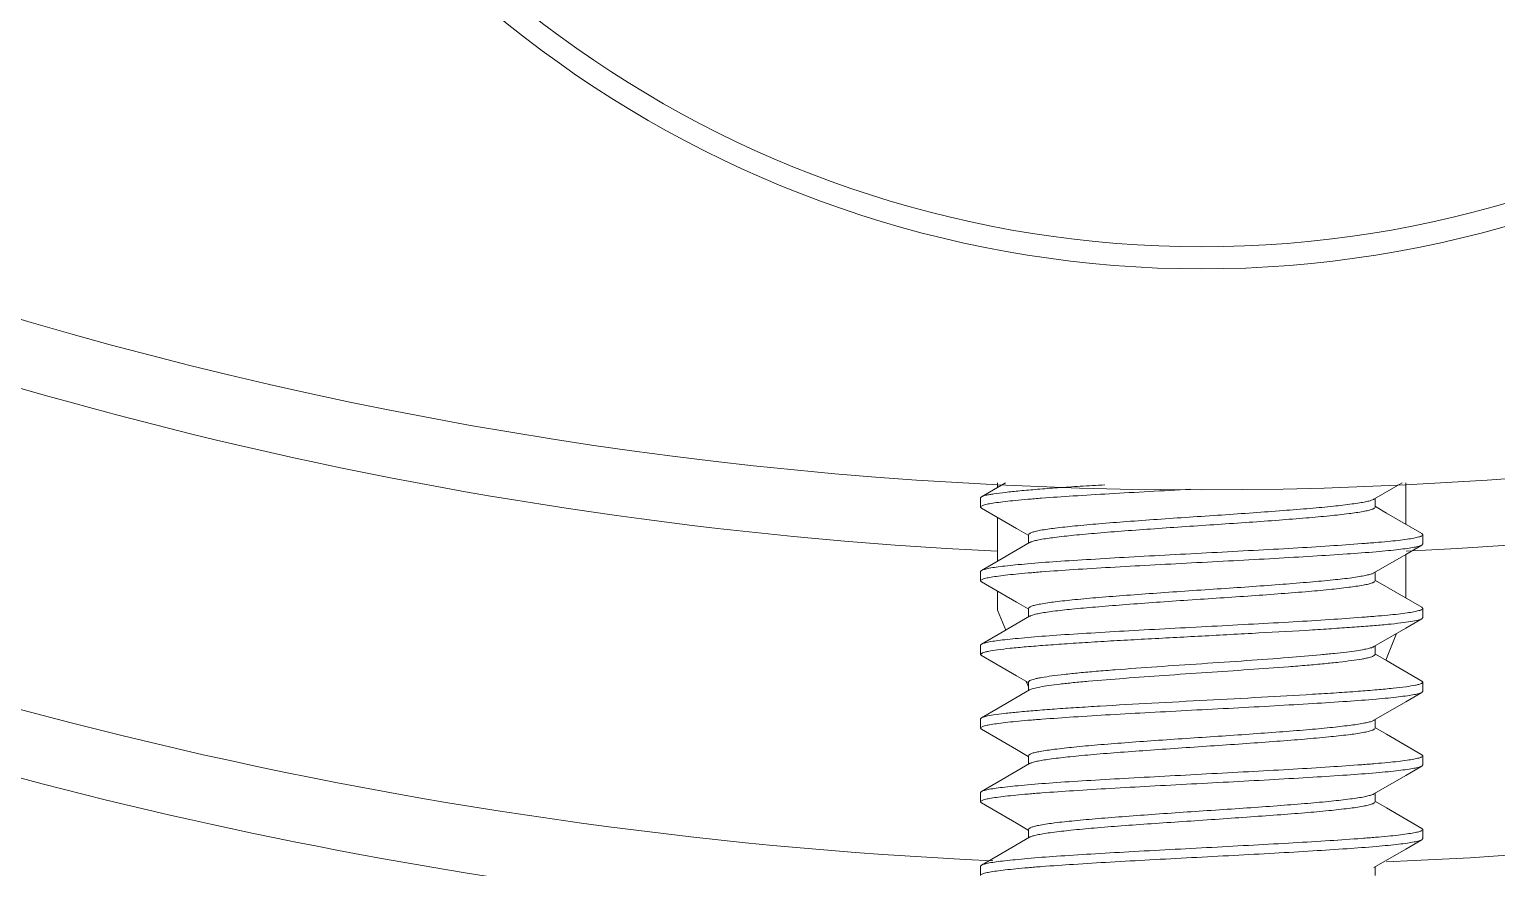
# Model space of a CAD drawing. Header units: millimetres. Extents: x 206 to 1899, y -454 to 296.
# Drawn here: x 633.944 to 635.188, y 51.617 to 52.328 of the extents above; entities that cross this region are included whole.
import ezdxf

# ---------------------------------------------------------------- set-up
doc = ezdxf.new("R2010")
doc.units = ezdxf.units.MM
doc.layers.add('细实线', color=7, linetype='Continuous', lineweight=15)

msp = doc.modelspace()

# ---------------------------------------------------------------- linework, layer by layer
at = {"layer": '细实线', "linetype": 'Continuous', "lineweight": 9}
for p, q in [((634.7516, 51.9318), (634.7508, 51.9309)), ((634.7719, 51.9436), (634.7516, 51.9318)), ((634.7652, 51.9397), (634.7652, 51.9436)), ((635.0842, 51.9298), (635.1081, 51.9436)), ((635.1114, 51.9436), (635.1114, 51.9085)), ((634.7508, 51.9309), (634.7508, 51.9231)), ((634.7516, 51.9222), (634.7508, 51.9231)), ((635.0852, 51.9231), (635.0852, 51.9303)), ((634.7652, 51.8772), (634.7652, 51.9143)), ((634.7914, 51.8997), (634.7914, 51.8924)), ((635.125, 51.9006), (635.1258, 51.8997)), ((635.1258, 51.8997), (635.1258, 51.8919)), ((635.1114, 51.8831), (635.1114, 51.846)), ((635.125, 51.8909), (635.1258, 51.8919)), ((634.7516, 51.8693), (634.7508, 51.8684)), ((634.7508, 51.8684), (634.7508, 51.8606)), ((634.7516, 51.8597), (634.7508, 51.8606)), ((635.0842, 51.8673), (635.0837, 51.867)), ((635.0852, 51.8606), (635.0852, 51.8678)), ((634.7652, 51.8358), (634.7652, 51.8518)), ((634.7721, 51.8187), (634.7652, 51.8358)), ((634.7914, 51.8372), (634.7914, 51.8299)), ((635.125, 51.8381), (635.1258, 51.8372)), ((635.1258, 51.8372), (635.1258, 51.8294)), ((635.125, 51.8284), (635.1258, 51.8294)), ((635.1034, 51.8159), (635.0944, 51.7934)), ((634.7516, 51.8068), (634.7508, 51.8059)), ((634.7508, 51.8059), (634.7508, 51.7981)), ((634.7516, 51.7972), (634.7508, 51.7981)), ((635.0852, 51.7981), (635.0852, 51.8053)), ((634.7914, 51.7706), (634.7896, 51.7752)), ((634.7914, 51.7747), (634.7914, 51.7674)), ((635.125, 51.7756), (635.1258, 51.7747)), ((635.1258, 51.7747), (635.1258, 51.7669)), ((635.125, 51.7659), (635.1258, 51.7669)), ((634.7516, 51.7443), (634.7508, 51.7434)), ((634.7508, 51.7434), (634.7508, 51.7356)), ((634.7516, 51.7347), (634.7508, 51.7356)), ((635.0852, 51.7356), (635.0852, 51.7428)), ((634.7914, 51.7122), (634.7914, 51.7049)), ((635.125, 51.7131), (635.1258, 51.7122)), ((635.1258, 51.7122), (635.1258, 51.7044)), ((635.125, 51.7034), (635.1258, 51.7044)), ((634.7516, 51.6818), (634.7508, 51.6809)), ((634.7508, 51.6809), (634.7508, 51.6731)), ((634.7516, 51.6722), (634.7508, 51.6731)), ((635.0852, 51.6731), (635.0852, 51.6803)), ((634.7914, 51.6497), (634.7914, 51.6424)), ((635.125, 51.6506), (635.1258, 51.6497)), ((635.1258, 51.6497), (635.1258, 51.6419)), ((635.125, 51.6409), (635.1258, 51.6419)), ((634.7516, 51.6193), (634.7508, 51.6184)), ((634.7508, 51.6184), (634.7508, 51.6106)), ((635.0852, 51.6106), (635.0852, 51.6178))]:
    msp.add_line(p, q, dxfattribs=at)
for points in [[(634.7516, 51.9222), (634.7814, 51.9049), (634.7911, 51.8992)], [(635.125, 51.9006), (635.0949, 51.9181), (635.0855, 51.9235)], [(634.7924, 51.893), (634.7656, 51.8775), (634.7516, 51.8693)], [(635.0842, 51.8673), (635.1113, 51.883), (635.125, 51.8909)], [(634.7516, 51.8597), (634.7814, 51.8424), (634.7911, 51.8367)], [(635.125, 51.8381), (635.0949, 51.8556), (635.0855, 51.861)], [(634.7924, 51.8305), (634.7656, 51.815), (634.7516, 51.8068)], [(635.0842, 51.8048), (635.1113, 51.8205), (635.125, 51.8284)], [(634.7516, 51.7972), (634.7814, 51.7799), (634.7911, 51.7742)], [(635.125, 51.7756), (635.0949, 51.7931), (635.0855, 51.7985)], [(634.7924, 51.768), (634.7656, 51.7525), (634.7516, 51.7443)], [(635.0842, 51.7423), (635.1113, 51.758), (635.125, 51.7659)], [(634.7516, 51.7347), (634.7814, 51.7174), (634.7911, 51.7117)], [(635.125, 51.7131), (635.0949, 51.7306), (635.0855, 51.736)], [(634.7924, 51.7055), (634.7656, 51.69), (634.7516, 51.6818)], [(635.0842, 51.6798), (635.1113, 51.6955), (635.125, 51.7034)], [(634.7516, 51.6722), (634.7814, 51.6549), (634.7911, 51.6492)], [(635.125, 51.6506), (635.0949, 51.6681), (635.0855, 51.6735)], [(634.7924, 51.643), (634.7656, 51.6275), (634.7516, 51.6193)], [(635.0842, 51.6173), (635.1113, 51.633), (635.125, 51.6409)]]:
    msp.add_lwpolyline(points, dxfattribs=at)
for centre, radius, start, end in [((634.9383, 53.0627), 0.9375, 127.9535, 52.0465), ((634.9383, 53.0627), 0.9187, 129.182, 50.818), ((634.9383, 55.4725), 3.5347, 233.5586, 306.4414), ((634.9383, 55.4725), 3.591, 245.1795, 267.2327), ((634.9383, 55.4725), 3.591, 272.7673, 294.8205), ((634.9383, 55.4725), 3.8535, 245.1795, 267.3657), ((634.9383, 55.4725), 3.8535, 272.3278, 294.8205), ((634.9383, 55.4725), 3.9097, 245.1795, 262.4564), ((635.0798, 51.8753), 0.00914, 294.4666, 295.2381), ((634.9383, 55.4725), 4.1262, 245.1795, 262.4564)]:
    msp.add_arc(centre, radius, start, end, dxfattribs=at)
for points, knots in [([(634.7508, 51.9231), (634.7508, 51.9235), (634.7517, 51.9241), (634.7528, 51.9246), (634.7551, 51.9253), (634.7589, 51.9261), (634.7647, 51.927), (634.7721, 51.9279), (634.7809, 51.9288), (634.7912, 51.9298), (634.8075, 51.9311), (634.8306, 51.9327), (634.861, 51.9345), (634.8942, 51.9364), (634.9171, 51.9376), (634.9288, 51.9382)], [0, 0, 0, 0, 0.007077, 0.013528, 0.022164, 0.046136, 0.078996, 0.120537, 0.170408, 0.228191, 0.293367, 0.443542, 0.615582, 0.803315, 1, 1, 1, 1]), ([(634.8561, 51.942), (634.8492, 51.9416), (634.8358, 51.9408), (634.8167, 51.9396), (634.7997, 51.9383), (634.7849, 51.937), (634.7726, 51.9358), (634.764, 51.9347), (634.7585, 51.9338), (634.7555, 51.9332), (634.7533, 51.9326), (634.7521, 51.9321), (634.7516, 51.9318)], [0, 0, 0, 0, 0.198726, 0.381407, 0.545079, 0.687089, 0.805139, 0.897387, 0.933387, 0.962495, 0.984661, 1, 1, 1, 1]), ([(635.0837, 51.9295), (635.0828, 51.9291), (635.0806, 51.9284), (635.0768, 51.9275), (635.0717, 51.9266), (635.0626, 51.9253), (635.0487, 51.9237), (635.0292, 51.9219), (635.0065, 51.9201), (634.9814, 51.9182), (634.9549, 51.9164), (634.9277, 51.9146), (634.901, 51.9128), (634.8755, 51.9109), (634.8522, 51.9091), (634.8319, 51.9073), (634.8154, 51.9055), (634.8042, 51.904), (634.7975, 51.9026), (634.7946, 51.9018), (634.7929, 51.9011), (634.792, 51.9006), (634.7914, 51.9), (634.7914, 51.8997)], [0, 0, 0, 0, 0.009478, 0.023025, 0.040617, 0.062127, 0.116204, 0.183454, 0.261567, 0.347841, 0.439278, 0.532699, 0.624854, 0.712536, 0.792698, 0.862564, 0.919729, 0.962265, 0.977611, 0.988888, 0.993008, 0.996157, 1, 1, 1, 1]), ([(635.0852, 51.9231), (635.0852, 51.9227), (635.0846, 51.9222), (635.0837, 51.9217), (635.0821, 51.921), (635.0792, 51.9202), (635.0727, 51.9189), (635.0618, 51.9173), (635.0457, 51.9156), (635.0259, 51.9138), (635.0031, 51.912), (634.9781, 51.9102), (634.9517, 51.9084), (634.9249, 51.9066), (634.8986, 51.9048), (634.8736, 51.903), (634.8508, 51.9012), (634.831, 51.8994), (634.8148, 51.8976), (634.8039, 51.8961), (634.7974, 51.8948), (634.7949, 51.8941), (634.7939, 51.8937)], [0, 0, 0, 0, 0.003787, 0.006877, 0.010915, 0.021947, 0.036961, 0.078585, 0.134573, 0.203087, 0.281832, 0.368149, 0.459119, 0.551661, 0.642637, 0.728966, 0.807726, 0.876259, 0.93227, 0.973923, 0.988951, 1, 1, 1, 1]), ([(635.1258, 51.8997), (635.1258, 51.8992), (635.125, 51.8987), (635.1238, 51.8982), (635.1215, 51.8975), (635.1177, 51.8967), (635.1118, 51.8958), (635.1044, 51.8948), (635.0955, 51.8939), (635.0852, 51.893), (635.0688, 51.8917), (635.0456, 51.8901), (635.015, 51.8882), (634.9817, 51.8864), (634.9468, 51.8845), (634.9116, 51.8826), (634.8773, 51.8808), (634.8453, 51.8789), (634.8166, 51.8771), (634.7953, 51.8755), (634.7807, 51.8741), (634.7719, 51.8732), (634.7645, 51.8723), (634.7587, 51.8714), (634.7546, 51.8705), (634.7524, 51.8698), (634.7516, 51.8693)], [0, 0, 0, 0, 0.003386, 0.006477, 0.010615, 0.022105, 0.037855, 0.057765, 0.081665, 0.109352, 0.140577, 0.212504, 0.29487, 0.384703, 0.478754, 0.573624, 0.665895, 0.752235, 0.829527, 0.894987, 0.922532, 0.946279, 0.96603, 0.981617, 0.992942, 1, 1, 1, 1]), ([(634.7508, 51.8606), (634.7508, 51.861), (634.7517, 51.8616), (634.7528, 51.8621), (634.7551, 51.8628), (634.7589, 51.8636), (634.7648, 51.8645), (634.7722, 51.8654), (634.7811, 51.8664), (634.7915, 51.8673), (634.8078, 51.8686), (634.831, 51.8702), (634.8616, 51.8721), (634.8949, 51.8739), (634.9298, 51.8758), (634.965, 51.8776), (634.9993, 51.8795), (635.0313, 51.8814), (635.06, 51.8832), (635.0813, 51.8848), (635.0959, 51.8861), (635.1047, 51.8871), (635.1121, 51.888), (635.1179, 51.8889), (635.122, 51.8898), (635.1243, 51.8905), (635.125, 51.8909)], [0, 0, 0, 0, 0.003386, 0.006477, 0.010615, 0.022105, 0.037854, 0.057764, 0.081664, 0.10935, 0.140574, 0.212501, 0.294867, 0.3847, 0.478751, 0.573621, 0.665893, 0.752235, 0.829526, 0.894987, 0.922531, 0.946279, 0.96603, 0.981617, 0.992942, 1, 1, 1, 1]), ([(634.7939, 51.8937), (634.7938, 51.8936), (634.7932, 51.8934), (634.7927, 51.8932), (634.7924, 51.893)], [0, 0, 0, 0, 0.285293, 1, 1, 1, 1]), ([(635.0836, 51.8669), (635.0827, 51.8665), (635.0805, 51.8659), (635.0766, 51.865), (635.0715, 51.8641), (635.0624, 51.8627), (635.0484, 51.8612), (635.0289, 51.8594), (635.0062, 51.8575), (634.9811, 51.8557), (634.9546, 51.8539), (634.9275, 51.8521), (634.9007, 51.8502), (634.8753, 51.8484), (634.8521, 51.8466), (634.8319, 51.8448), (634.8153, 51.843), (634.8042, 51.8415), (634.7975, 51.8401), (634.7946, 51.8393), (634.7929, 51.8386), (634.792, 51.8381), (634.7914, 51.8375), (634.7914, 51.8372)], [0, 0, 0, 0, 0.009619, 0.023299, 0.041011, 0.062631, 0.116882, 0.184248, 0.262419, 0.348698, 0.440095, 0.533437, 0.625485, 0.713044, 0.793079, 0.862823, 0.919883, 0.962336, 0.977651, 0.988906, 0.99302, 0.996163, 1, 1, 1, 1]), ([(635.0852, 51.8606), (635.0852, 51.8602), (635.0846, 51.8597), (635.0837, 51.8592), (635.082, 51.8585), (635.0792, 51.8577), (635.0726, 51.8564), (635.0615, 51.8548), (635.0452, 51.853), (635.0252, 51.8512), (635.0021, 51.8494), (634.9769, 51.8476), (634.9504, 51.8458), (634.9234, 51.844), (634.897, 51.8422), (634.8719, 51.8403), (634.8492, 51.8385), (634.8295, 51.8367), (634.8154, 51.8352), (634.8061, 51.8339), (634.8008, 51.833), (634.7967, 51.8321), (634.7944, 51.8314), (634.7934, 51.831)], [0, 0, 0, 0, 0.003813, 0.006929, 0.011007, 0.022154, 0.037322, 0.079373, 0.135912, 0.20506, 0.284469, 0.371426, 0.462952, 0.555907, 0.647102, 0.733406, 0.811865, 0.879797, 0.934903, 0.957054, 0.97536, 0.989692, 1, 1, 1, 1]), ([(635.1258, 51.8372), (635.1258, 51.8367), (635.125, 51.8362), (635.1238, 51.8357), (635.1215, 51.835), (635.1177, 51.8342), (635.1118, 51.8333), (635.1044, 51.8323), (635.0955, 51.8314), (635.0852, 51.8305), (635.0688, 51.8292), (635.0456, 51.8276), (635.015, 51.8257), (634.9817, 51.8239), (634.9468, 51.822), (634.9116, 51.8201), (634.8773, 51.8183), (634.8453, 51.8164), (634.8166, 51.8146), (634.7953, 51.813), (634.7807, 51.8116), (634.7719, 51.8107), (634.7645, 51.8098), (634.7587, 51.8089), (634.7546, 51.808), (634.7524, 51.8073), (634.7516, 51.8068)], [0, 0, 0, 0, 0.003386, 0.006477, 0.010615, 0.022103, 0.037851, 0.057757, 0.081653, 0.109338, 0.140561, 0.212484, 0.294845, 0.384671, 0.478716, 0.573589, 0.665868, 0.752216, 0.829512, 0.894975, 0.922521, 0.946273, 0.966027, 0.981615, 0.992942, 1, 1, 1, 1]), ([(634.7934, 51.831), (634.7933, 51.831), (634.793, 51.8308), (634.7926, 51.8307), (634.7924, 51.8305)], [0, 0, 0, 0, 0.276834, 1, 1, 1, 1]), ([(635.0321, 51.8189), (635.0383, 51.8193), (635.0502, 51.8201), (635.0672, 51.8213), (635.0824, 51.8224), (635.0955, 51.8236), (635.1064, 51.8247), (635.1148, 51.8259), (635.1204, 51.8269), (635.1235, 51.8278), (635.1246, 51.8282), (635.125, 51.8284)], [0, 0, 0, 0, 0.199908, 0.382836, 0.546037, 0.687301, 0.804651, 0.896495, 0.961703, 0.984177, 1, 1, 1, 1]), ([(634.7508, 51.7981), (634.7508, 51.7984), (634.7512, 51.7988), (634.7518, 51.7991), (634.7528, 51.7996), (634.7546, 51.8002), (634.7589, 51.8011), (634.766, 51.8022), (634.7768, 51.8035), (634.7904, 51.8047), (634.8065, 51.806), (634.8248, 51.8073), (634.8451, 51.8086), (634.867, 51.8099), (634.8982, 51.8116), (634.9383, 51.8137), (634.9857, 51.8163), (635.017, 51.818), (635.0321, 51.8189)], [0, 0, 0, 0, 0.002706, 0.004821, 0.007556, 0.014992, 0.025117, 0.053387, 0.092046, 0.140478, 0.197878, 0.263282, 0.33558, 0.413542, 0.495842, 0.667788, 0.839727, 1, 1, 1, 1]), ([(635.0118, 51.7955), (635, 51.7946), (634.9755, 51.7928), (634.9383, 51.7903), (634.9011, 51.7878), (634.8713, 51.7856), (634.8494, 51.7839), (634.835, 51.7826), (634.8224, 51.7813), (634.8118, 51.78), (634.8043, 51.7789), (634.7994, 51.778), (634.7966, 51.7773), (634.7944, 51.7767), (634.7928, 51.7761), (634.7918, 51.7755), (634.7914, 51.7749), (634.7914, 51.7747)], [0, 0, 0, 0, 0.159997, 0.331612, 0.503242, 0.663229, 0.735419, 0.800747, 0.858103, 0.906538, 0.945259, 0.960788, 0.97369, 0.983949, 0.991589, 0.996744, 1, 1, 1, 1]), ([(635.0842, 51.8048), (635.0838, 51.8045), (635.0828, 51.8041), (635.0802, 51.8033), (635.0757, 51.8023), (635.069, 51.8012), (635.0605, 51.8), (635.0503, 51.7989), (635.0339, 51.7973), (635.0209, 51.7962), (635.0118, 51.7955)], [0, 0, 0, 0, 0.018698, 0.043625, 0.112434, 0.206236, 0.323974, 0.46417, 0.625054, 1, 1, 1, 1]), ([(635.0852, 51.7981), (635.0852, 51.7979), (635.0848, 51.7973), (635.0838, 51.7967), (635.0822, 51.7961), (635.08, 51.7954), (635.0772, 51.7948), (635.0723, 51.7939), (635.0648, 51.7928), (635.0542, 51.7915), (635.0416, 51.7902), (635.0272, 51.7889), (635.0171, 51.7881), (635.0118, 51.7877)], [0, 0, 0, 0, 0.009672, 0.024982, 0.047655, 0.078123, 0.116439, 0.162544, 0.27754, 0.42133, 0.591636, 0.785739, 1, 1, 1, 1]), ([(635.0118, 51.7877), (635.0006, 51.7868), (634.9776, 51.7852), (634.9425, 51.7828), (634.9072, 51.7804), (634.8737, 51.778), (634.848, 51.776), (634.8299, 51.7743), (634.8186, 51.773), (634.8092, 51.7718), (634.8017, 51.7707), (634.7968, 51.7696), (634.7939, 51.7687), (634.7928, 51.7683), (634.7924, 51.768)], [0, 0, 0, 0, 0.151742, 0.314495, 0.47844, 0.633639, 0.770719, 0.829826, 0.88143, 0.924762, 0.959211, 0.984326, 0.993331, 1, 1, 1, 1]), ([(635.1258, 51.7747), (635.1258, 51.7744), (635.1255, 51.774), (635.1249, 51.7737), (635.1238, 51.7732), (635.122, 51.7726), (635.1178, 51.7717), (635.1106, 51.7706), (635.0998, 51.7693), (635.0862, 51.7681), (635.0701, 51.7668), (635.0518, 51.7655), (635.0389, 51.7647), (635.0321, 51.7643)], [0, 0, 0, 0, 0.008063, 0.014366, 0.022515, 0.044677, 0.074848, 0.159093, 0.274288, 0.418618, 0.589649, 0.78459, 1, 1, 1, 1]), ([(634.7508, 51.7356), (634.7508, 51.736), (634.7517, 51.7366), (634.7528, 51.7371), (634.7551, 51.7378), (634.7589, 51.7386), (634.7648, 51.7395), (634.7722, 51.7404), (634.7811, 51.7414), (634.7914, 51.7423), (634.8078, 51.7436), (634.831, 51.7452), (634.8616, 51.7471), (634.8949, 51.7489), (634.9298, 51.7508), (634.965, 51.7526), (634.9993, 51.7545), (635.0313, 51.7564), (635.06, 51.7582), (635.0813, 51.7598), (635.0959, 51.7611), (635.1047, 51.7621), (635.1121, 51.763), (635.1179, 51.7639), (635.122, 51.7648), (635.1243, 51.7655), (635.125, 51.7659)], [0, 0, 0, 0, 0.003386, 0.006477, 0.010615, 0.022103, 0.037851, 0.057758, 0.081654, 0.109339, 0.140561, 0.212485, 0.294847, 0.384675, 0.47872, 0.573593, 0.665872, 0.75222, 0.829515, 0.894977, 0.922523, 0.946274, 0.966027, 0.981616, 0.992942, 1, 1, 1, 1]), ([(635.0321, 51.7643), (635.0177, 51.7634), (634.9879, 51.7617), (634.9425, 51.7593), (634.8969, 51.7569), (634.86, 51.7548), (634.8325, 51.7531), (634.8142, 51.7519), (634.7978, 51.7506), (634.7836, 51.7494), (634.7718, 51.7482), (634.7626, 51.747), (634.7566, 51.746), (634.7532, 51.7451), (634.752, 51.7446), (634.7516, 51.7443)], [0, 0, 0, 0, 0.153599, 0.318375, 0.484109, 0.64049, 0.712098, 0.777805, 0.836594, 0.887556, 0.929906, 0.963015, 0.986425, 0.994429, 1, 1, 1, 1]), ([(635.0828, 51.7416), (635.0818, 51.7412), (635.0794, 51.7406), (635.073, 51.7392), (635.0621, 51.7377), (635.046, 51.7359), (635.0262, 51.7341), (635.0034, 51.7323), (634.9784, 51.7305), (634.952, 51.7287), (634.9252, 51.7269), (634.8988, 51.7251), (634.8738, 51.7233), (634.8509, 51.7215), (634.8311, 51.7197), (634.8149, 51.7179), (634.8039, 51.7164), (634.7974, 51.7151), (634.7945, 51.7143), (634.7929, 51.7136), (634.792, 51.7131), (634.7914, 51.7125), (634.7914, 51.7122)], [0, 0, 0, 0, 0.010873, 0.025738, 0.067108, 0.122906, 0.191298, 0.269987, 0.356311, 0.44734, 0.539979, 0.63108, 0.717548, 0.796449, 0.865113, 0.92123, 0.962953, 0.978005, 0.989063, 0.993111, 0.996207, 1, 1, 1, 1]), ([(635.0852, 51.7356), (635.0852, 51.7352), (635.0846, 51.7347), (635.0837, 51.7342), (635.082, 51.7335), (635.0791, 51.7327), (635.0724, 51.7313), (635.0612, 51.7298), (635.0447, 51.728), (635.0245, 51.7262), (635.0012, 51.7244), (634.9758, 51.7225), (634.949, 51.7207), (634.9219, 51.7189), (634.8953, 51.717), (634.8703, 51.7152), (634.8476, 51.7134), (634.8281, 51.7116), (634.8141, 51.71), (634.805, 51.7087), (634.7999, 51.7078), (634.796, 51.7069), (634.7939, 51.7062), (634.793, 51.7058)], [0, 0, 0, 0, 0.003841, 0.006988, 0.011104, 0.022368, 0.0377, 0.080193, 0.137304, 0.207107, 0.287204, 0.374824, 0.466924, 0.560305, 0.651721, 0.737997, 0.816141, 0.88345, 0.937617, 0.959182, 0.976836, 0.990451, 1, 1, 1, 1]), ([(635.0842, 51.7423), (635.0841, 51.7422), (635.0837, 51.742), (635.0832, 51.7418), (635.0828, 51.7416)], [0, 0, 0, 0, 0.217266, 1, 1, 1, 1]), ([(635.1258, 51.7122), (635.1258, 51.7117), (635.125, 51.7112), (635.1238, 51.7107), (635.1215, 51.71), (635.1177, 51.7092), (635.1118, 51.7083), (635.1044, 51.7073), (635.0955, 51.7064), (635.0852, 51.7055), (635.0688, 51.7042), (635.0456, 51.7026), (635.015, 51.7007), (634.9817, 51.6989), (634.9468, 51.697), (634.9116, 51.6951), (634.8773, 51.6933), (634.8453, 51.6914), (634.8166, 51.6896), (634.7953, 51.688), (634.7807, 51.6866), (634.7719, 51.6857), (634.7645, 51.6848), (634.7587, 51.6839), (634.7546, 51.683), (634.7524, 51.6823), (634.7516, 51.6818)], [0, 0, 0, 0, 0.003386, 0.006477, 0.010615, 0.022105, 0.037854, 0.057763, 0.081662, 0.109348, 0.140571, 0.212498, 0.294863, 0.384696, 0.478746, 0.573617, 0.66589, 0.752233, 0.829526, 0.894986, 0.922531, 0.946278, 0.96603, 0.981617, 0.992942, 1, 1, 1, 1]), ([(634.7508, 51.6731), (634.7508, 51.6735), (634.7517, 51.6741), (634.7528, 51.6746), (634.7551, 51.6753), (634.7589, 51.6761), (634.7648, 51.677), (634.7722, 51.6779), (634.7811, 51.6789), (634.7915, 51.6798), (634.8078, 51.6811), (634.831, 51.6827), (634.8616, 51.6846), (634.8949, 51.6864), (634.9298, 51.6883), (634.965, 51.6901), (634.9993, 51.692), (635.0313, 51.6939), (635.06, 51.6957), (635.0813, 51.6973), (635.0959, 51.6986), (635.1047, 51.6996), (635.1121, 51.7005), (635.1179, 51.7014), (635.122, 51.7023), (635.1243, 51.703), (635.125, 51.7034)], [0, 0, 0, 0, 0.003386, 0.006477, 0.010615, 0.022105, 0.037855, 0.057765, 0.081666, 0.109353, 0.140579, 0.212506, 0.294871, 0.384704, 0.478754, 0.573625, 0.665895, 0.752235, 0.829526, 0.894987, 0.922531, 0.94628, 0.966031, 0.981617, 0.992942, 1, 1, 1, 1]), ([(635.0831, 51.6792), (635.0822, 51.6789), (635.0799, 51.6782), (635.0757, 51.6773), (635.0704, 51.6764), (635.0611, 51.6751), (635.0469, 51.6735), (635.0273, 51.6717), (635.0045, 51.6699), (634.9795, 51.6681), (634.9531, 51.6663), (634.9261, 51.6645), (634.8996, 51.6627), (634.8744, 51.6608), (634.8514, 51.659), (634.8314, 51.6572), (634.815, 51.6555), (634.804, 51.6539), (634.7974, 51.6526), (634.7946, 51.6518), (634.7929, 51.6511), (634.792, 51.6506), (634.7914, 51.65), (634.7914, 51.6497)], [0, 0, 0, 0, 0.010373, 0.024774, 0.043137, 0.065343, 0.120532, 0.188522, 0.26701, 0.353318, 0.444492, 0.537408, 0.628881, 0.715779, 0.795127, 0.864215, 0.9207, 0.96271, 0.977868, 0.989, 0.993074, 0.99619, 1, 1, 1, 1]), ([(635.0852, 51.6731), (635.0852, 51.6727), (635.0846, 51.6722), (635.0837, 51.6717), (635.082, 51.671), (635.0791, 51.6702), (635.0725, 51.6688), (635.0614, 51.6673), (635.0449, 51.6655), (635.0247, 51.6637), (635.0016, 51.6619), (634.9762, 51.6601), (634.9495, 51.6582), (634.9224, 51.6564), (634.8959, 51.6546), (634.8709, 51.6528), (634.8482, 51.651), (634.8286, 51.6492), (634.8146, 51.6476), (634.8054, 51.6463), (634.8002, 51.6454), (634.7963, 51.6445), (634.794, 51.6438), (634.7932, 51.6434)], [0, 0, 0, 0, 0.003831, 0.006968, 0.011069, 0.022289, 0.037563, 0.079895, 0.136796, 0.20636, 0.286206, 0.373585, 0.465476, 0.558702, 0.650037, 0.736325, 0.814585, 0.882123, 0.936631, 0.958409, 0.9763, 0.990178, 1, 1, 1, 1]), ([(635.0842, 51.6798), (635.0841, 51.6797), (635.0838, 51.6795), (635.0834, 51.6794), (635.0831, 51.6792)], [0, 0, 0, 0, 0.222878, 1, 1, 1, 1]), ([(635.1258, 51.6497), (635.1258, 51.6492), (635.125, 51.6487), (635.1238, 51.6482), (635.1215, 51.6475), (635.1177, 51.6467), (635.1118, 51.6458), (635.1044, 51.6448), (635.0955, 51.6439), (635.0852, 51.643), (635.0688, 51.6417), (635.0456, 51.6401), (635.015, 51.6382), (634.9817, 51.6364), (634.9468, 51.6345), (634.9116, 51.6326), (634.8773, 51.6308), (634.8453, 51.6289), (634.8166, 51.6271), (634.7953, 51.6255), (634.7807, 51.6241), (634.7719, 51.6232), (634.7645, 51.6223), (634.7587, 51.6214), (634.7546, 51.6205), (634.7524, 51.6198), (634.7516, 51.6193)], [0, 0, 0, 0, 0.003386, 0.006477, 0.010615, 0.022103, 0.03785, 0.057757, 0.081653, 0.109338, 0.140561, 0.212484, 0.294844, 0.384668, 0.478712, 0.573586, 0.665865, 0.752212, 0.829507, 0.894972, 0.922519, 0.946271, 0.966026, 0.981615, 0.992941, 1, 1, 1, 1]), ([(634.7508, 51.6106), (634.7508, 51.611), (634.7517, 51.6116), (634.7528, 51.6121), (634.7551, 51.6128), (634.7589, 51.6136), (634.7648, 51.6145), (634.7722, 51.6154), (634.7811, 51.6164), (634.7915, 51.6173), (634.8078, 51.6186), (634.831, 51.6202), (634.8616, 51.6221), (634.8949, 51.6239), (634.9298, 51.6258), (634.965, 51.6276), (634.9993, 51.6295), (635.0313, 51.6314), (635.06, 51.6332), (635.0813, 51.6348), (635.0959, 51.6361), (635.1047, 51.6371), (635.1121, 51.638), (635.1179, 51.6389), (635.122, 51.6398), (635.1243, 51.6405), (635.125, 51.6409)], [0, 0, 0, 0, 0.003386, 0.006477, 0.010615, 0.022103, 0.037852, 0.057761, 0.081659, 0.109346, 0.14057, 0.212495, 0.294853, 0.384678, 0.478725, 0.573599, 0.665875, 0.752216, 0.829508, 0.894972, 0.92252, 0.946272, 0.966026, 0.981615, 0.992942, 1, 1, 1, 1]), ([(634.7932, 51.6434), (634.7931, 51.6434), (634.7928, 51.6432), (634.7926, 51.6431), (634.7924, 51.643)], [0, 0, 0, 0, 0.270808, 1, 1, 1, 1])]:
    msp.add_open_spline(points, degree=3, knots=knots, dxfattribs=at)
for points in [[(635.0842, 51.9298), (635.084, 51.9297), (635.0838, 51.9296), (635.0837, 51.9295)], [(634.793, 51.7058), (634.7928, 51.7057), (634.7926, 51.7056), (634.7924, 51.7055)]]:
    msp.add_open_spline(points, degree=3, dxfattribs=at)

doc.saveas('drawing.dxf')
